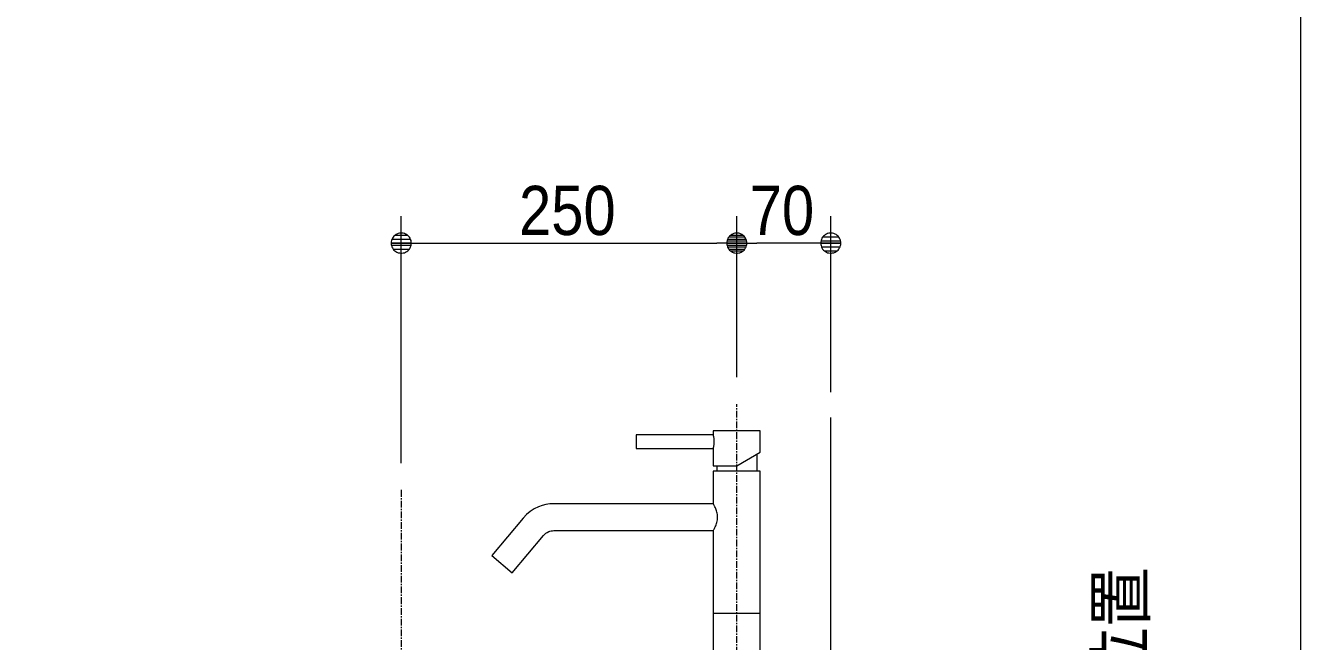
# Model space of a CAD drawing. Units: millimetres, scale not verified. Extents: x -6062 to 6062, y -3045 to 3045.
# Drawn here: x -3872 to -2922, y -1237 to -778 of the extents above; entities that cross this region are included whole.
import ezdxf
from ezdxf.enums import TextEntityAlignment as Align

# ---------------------------------------------------------------- set-up
doc = ezdxf.new("R2010")
doc.units = ezdxf.units.MM
doc.header["$LTSCALE"] = 20
doc.linetypes.add('CHAIN1', pattern=[8, 5, -1, 1, -1])
for name, color, linetype, lineweight in [('0-0_1図面枠', 7, 'Continuous', 9), ('0-1_5ボウル・キャビネット', 7, 'Continuous', 9), ('0-3_2寸法-1', 7, 'Continuous', 9), ('0-4_0', 7, 'Continuous', 9), ('0-5_2寸法-2', 7, 'Continuous', 9), ('0-6_4給排水', 7, 'Continuous', 9)]:
    doc.layers.add(name, color=color, linetype=linetype, lineweight=lineweight)
doc.styles.add('ＭＳ Ｐゴシック', font='')
doc.styles.get('ＭＳ Ｐゴシック').set_extended_font_data('MS PGothic')

# ---------------------------------------------------------------- blocks, each defined once
blk = doc.blocks.new('グループ-4')
at = {"layer": '0-0_1図面枠'}
blk.add_line((-22700, 41000), (-22700, -48600), dxfattribs=at)
blk = doc.blocks.new('グループ-11')
at = {"layer": '0-1_5ボウル・キャビネット'}
blk.add_lwpolyline([(-41700, -41400), (-29700, -41400), (-29700, -21400)], dxfattribs=at)
blk = doc.blocks.new('グループ-13')
at = {"layer": '0-6_4給排水', "linetype": 'CHAIN1'}
blk.add_line((-36100, -22480), (-36100, -34060), dxfattribs=at)
blk = doc.blocks.new('グループ-17')
at = {"layer": '0-6_4給排水', "linetype": 'CHAIN1'}
blk.add_line((-31100, -28600), (-31100, -21200), dxfattribs=at)
at = {"layer": '0-6_4給排水'}
for p, q in [((-30800, -21946.8), (-30800, -22200)), ((-31400, -22120), (-31400, -22200)), ((-30750, -24320), (-31450, -24320))]:
    blk.add_line(p, q, dxfattribs=at)
blk.add_lwpolyline([(-32600, -21660), (-32600, -21860), (-31450, -21860), (-31450, -22120), (-31100, -22120), (-30750.1, -21918), (-30750, -21600), (-31450, -21600), (-31450, -21660)], close=True, dxfattribs=at)
for points in [[(-31450, -21860), (-31449.9, -21859.5), (-31449.5, -21858.1), (-31448.8, -21855.8), (-31448, -21852.6), (-31446.9, -21848.5), (-31445.7, -21843.6), (-31444.3, -21837.9), (-31442.9, -21831.4), (-31441.5, -21824.2), (-31440.1, -21816.4), (-31438.8, -21808), (-31437.7, -21799.1), (-31436.7, -21789.7), (-31436, -21780), (-31435.6, -21770.1), (-31435.4, -21760), (-31435.5, -21750.3), (-31436, -21740.7), (-31436.6, -21731.3), (-31437.5, -21722.2), (-31438.6, -21713.4), (-31439.9, -21705.1), (-31441.2, -21697.2), (-31442.7, -21689.9), (-31444.1, -21683.3), (-31445.4, -21677.4), (-31446.7, -21672.2), (-31447.8, -21667.9), (-31448.7, -21664.5), (-31449.4, -21662), (-31449.9, -21660.5), (-31450, -21660)], [(-30750, -27520), (-30750, -22200), (-31450, -22200), (-31450, -22685.7), (-33826.1, -22685.7), (-33885.2, -22688.6), (-33943.8, -22697.4), (-34001.2, -22711.8), (-34056.9, -22731.9), (-34119.3, -22762.2), (-34177.8, -22799.6), (-34233.2, -22845), (-34284, -22898), (-34285.7, -22900), (-34753.2, -23457.2), (-34446.8, -23714.3), (-33979.3, -23157.2), (-33962.9, -23139.8), (-33944.5, -23124.6), (-33924.5, -23111.6), (-33903, -23101.1), (-33884.5, -23094.4), (-33865.3, -23089.6), (-33845.8, -23086.7), (-33826.1, -23085.7), (-31450, -23085.7), (-31450, -27520)], [(-31450, -23085.7), (-31449.4, -23084.7), (-31447.8, -23081.8), (-31445.1, -23076.9), (-31441.4, -23070.3), (-31437, -23061.9), (-31431.9, -23051.9), (-31426.3, -23040.5), (-31420.4, -23027.6), (-31414.3, -23013.5), (-31408.4, -22998.1), (-31402.8, -22981.6), (-31397.7, -22964.1), (-31393.4, -22945.6), (-31390.1, -22926.4), (-31388, -22906.6), (-31387.2, -22886.6), (-31387.9, -22866.6), (-31389.8, -22846.8), (-31393, -22827.6), (-31397.2, -22809.2), (-31402.2, -22791.7), (-31407.8, -22775.2), (-31413.7, -22759.7), (-31419.7, -22745.4), (-31425.6, -22732.4), (-31431.2, -22720.7), (-31436.5, -22710.5), (-31441, -22701.8), (-31444.8, -22694.9), (-31447.7, -22689.9), (-31449.4, -22686.8), (-31450, -22685.7)]]:
    blk.add_lwpolyline(points, dxfattribs=at)
blk = doc.blocks.new('_Dot')
at = {"layer": '0-4_0'}
for p, q in [((-10, 0), (-20, 0)), ((9.78, 2), (-9.78, 2)), ((7.99, 6), (-7.99, 6)), ((9.16, -3.98), (-9.16, -3.98)), ((6, -7.98), (-6, -7.98))]:
    blk.add_line(p, q, dxfattribs=at)
for points in [[(10, 0), (9.92, 1.25), (9.69, 2.49), (9.3, 3.68), (8.76, 4.82), (8.09, 5.88), (7.29, 6.85), (6.37, 7.71), (5.36, 8.44), (4.26, 9.05), (3.09, 9.51), (1.87, 9.82), (0.63, 9.98), (-0.63, 9.98), (-1.87, 9.82), (-3.09, 9.51), (-4.26, 9.05), (-5.36, 8.44), (-6.37, 7.71), (-7.29, 6.85), (-8.09, 5.88), (-8.76, 4.82), (-9.3, 3.68), (-9.69, 2.49), (-9.92, 1.25), (-10, 0), (0, 0)], [(-10, 0), (-9.92, -1.25), (-9.69, -2.49), (-9.3, -3.68), (-8.76, -4.82), (-8.09, -5.88), (-7.29, -6.85), (-6.37, -7.71), (-5.36, -8.44), (-4.26, -9.05), (-3.09, -9.51), (-1.87, -9.82), (-0.63, -9.98), (0.63, -9.98), (1.87, -9.82), (3.09, -9.51), (4.26, -9.05), (5.36, -8.44), (6.37, -7.71), (7.29, -6.85), (8.09, -5.88), (8.76, -4.82), (9.3, -3.68), (9.69, -2.49), (9.92, -1.25), (10, 0), (0, 0)]]:
    blk.add_lwpolyline(points, close=True, dxfattribs=at)

msp = doc.modelspace()

# ---------------------------------------------------------------- linework, layer by layer
at = {"layer": '0-3_2寸法-1'}
for p, q in [((-3592.5, -1104), (-3592.5, -920)), ((-3342.5, -1040), (-3342.5, -920)), ((-3342.5, -1040), (-3342.5, -920)), ((-3272.5, -1051), (-3272.5, -920)), ((-3577.49, -940), (-3357.51, -940)), ((-3287.51, -940), (-3327.49, -940))]:
    msp.add_line(p, q, dxfattribs=at)

# ---------------------------------------------------------------- block references
at = {"layer": '0-0_1図面枠', "xscale": 0.05, "yscale": 0.05}
msp.add_blockref('グループ-4', (-1787.5, 0), dxfattribs=at)
at = {"layer": '0-1_5ボウル・キャビネット', "xscale": 0.05, "yscale": 0.05}
msp.add_blockref('グループ-11', (-1787.5, 0), dxfattribs=at)
at = {"layer": '0-3_2寸法-1', "xscale": 0.7503418, "yscale": 0.7503418, "rotation": 180}
for p in [(-3592.5, -940), (-3342.5, -940)]:
    msp.add_blockref('_Dot', p, dxfattribs=at)
at = {"layer": '0-3_2寸法-1', "xscale": 0.7503418, "yscale": 0.7503418}
for p in [(-3342.5, -940), (-3272.5, -940)]:
    msp.add_blockref('_Dot', p, dxfattribs=at)
at = {"layer": '0-6_4給排水', "xscale": 0.05, "yscale": 0.05}
for name in ['グループ-17', 'グループ-13']:
    msp.add_blockref(name, (-1787.5, 0), dxfattribs=at)

# ---------------------------------------------------------------- texts
at = {"layer": '0-3_2寸法-1', "style": 'ＭＳ Ｐゴシック', "width": 0.9}
for s, p in [('250', (-3504.78, -944.96)), ('70', (-3332.87, -944.96))]:
    msp.add_text(s, height=36.66, dxfattribs=at).set_placement(p, align=Align.BOTTOM_LEFT)
at = {"layer": '0-5_2寸法-2', "style": 'ＭＳ Ｐゴシック', "width": 0.9}
msp.add_text('Pトラップ排水位置', height=36.66, rotation=90, dxfattribs=at).set_placement((-3027.48, -1570.42), align=Align.BOTTOM_LEFT)

doc.saveas('drawing.dxf')
